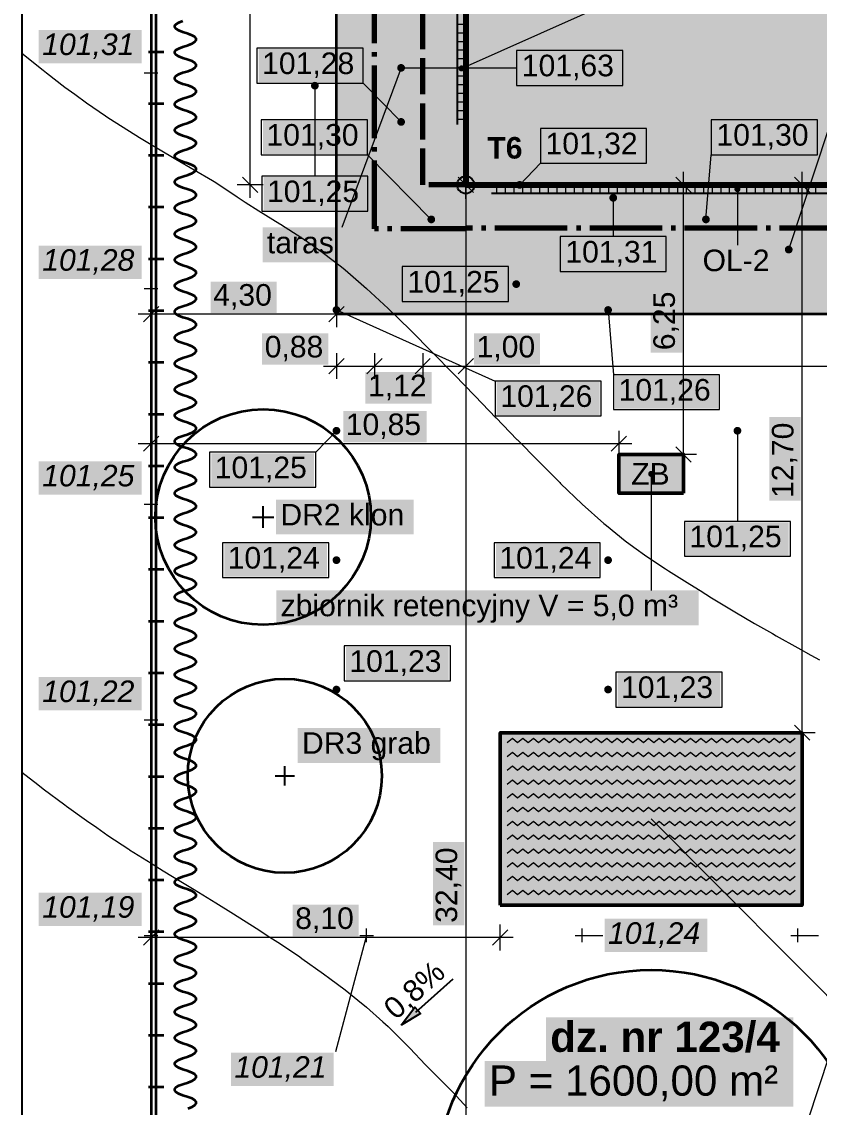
# Model space of a CAD drawing. Header units: metres. Extents: x -3 to 65.4, y -15 to 61.2.
# Drawn here: x -3 to 15.5, y 11.02 to 36.18 of the extents above; entities that cross this region are included whole.
import ezdxf

# ---------------------------------------------------------------- set-up
doc = ezdxf.new("R2010")
doc.units = ezdxf.units.M
doc.linetypes.add('KRESKOWA', pattern=[5.25, 4.2, -1.05])
doc.linetypes.add('PUNKTOWA', pattern=[10.5, 8.4, -1.05, 0, -1.05])
for name, color, linetype, lineweight in [('A-MASKA', 7, 'Continuous', 18), ('Z-BUDYNEK', 7, 'Continuous', 100), ('Z-BUDYNEK-NAD', 7, 'KRESKOWA', 50), ('Z-DZIALKA', 1, 'Continuous', 35), ('Z-MAPA-RAMKA', 7, 'Continuous', 35), ('Z-OGRODZENIE', 7, 'Continuous', 35), ('Z-OPISY', 2, 'Continuous', 25), ('Z-RZEDNE-PROJ', 1, 'Continuous', 18), ('Z-TLO', 7, 'Continuous', 18), ('Z-TYCZENIE', 1, 'Continuous', 25), ('Z-UTWARDZENIA', 8, 'Continuous', 25), ('Z-WYMIARY', 1, 'Continuous', 18)]:
    doc.layers.add(name, color=color, linetype=linetype, lineweight=lineweight)
for name, color, linetype, lineweight, true_color in [('Z-MAPA', 8, 'Continuous', 18, 0x5a5a5a), ('Z-ODWODNIENIE', 150, 'Continuous', 25, 0x00808a), ('Z-RZEDNE', 32, 'Continuous', 18, 0x6b4423), ('Z-ZIELEN', 3, 'Continuous', 25, 0x1e7a1e)]:
    doc.layers.add(name, color=color, linetype=linetype, lineweight=lineweight, true_color=true_color)
doc.styles.add('PL_ARIAL', font='arial.ttf')
doc.styles.add('PL_ARIAL_B', font='arialbd.ttf')
doc.styles.add('PL_ARIAL_I', font='ariali.ttf')

msp = doc.modelspace()

# ---------------------------------------------------------------- hatches: boundary and pattern name
at = {"layer": 'A-MASKA', "true_color": 0xffffff}
for points in [[(-2.603, 35.22), (-0.22, 35.22), (-0.22, 35.99), (-2.603, 35.99)], [(2.497, 34.78), (4.88, 34.78), (4.88, 35.55), (2.497, 35.55)], [(8.52, 34.728), (10.903, 34.728), (10.903, 35.498), (8.52, 35.498)], [(2.597, 33.12), (4.98, 33.12), (4.98, 33.89), (2.597, 33.89)], [(13.034, 33.12), (15.417, 33.12), (15.417, 33.89), (13.034, 33.89)], [(7.7, 32.8), (8.748, 32.8), (8.748, 33.61), (7.7, 33.61)], [(9.07, 32.92), (11.453, 32.92), (11.453, 33.69), (9.07, 33.69)], [(2.609, 31.81), (4.991, 31.81), (4.991, 32.58), (2.609, 32.58)], [(2.588, 30.603), (4.404, 30.603), (4.404, 31.413), (2.588, 31.413)], [(-2.603, 30.22), (-0.22, 30.22), (-0.22, 30.99), (-2.603, 30.99)], [(9.529, 30.41), (11.911, 30.41), (11.911, 31.18), (9.529, 31.18)], [(12.692, 30.19), (14.508, 30.19), (14.508, 31), (12.692, 31)], [(5.867, 29.715), (8.25, 29.715), (8.25, 30.485), (5.867, 30.485)], [(1.383, 29.43), (2.917, 29.43), (2.917, 30.16), (1.383, 30.16)], [(12.32, 28.508), (12.32, 30.042), (11.59, 30.042), (11.59, 28.508)], [(2.576, 28.23), (4.11, 28.23), (4.11, 28.96), (2.576, 28.96)], [(7.49, 28.23), (9.024, 28.23), (9.024, 28.96), (7.49, 28.96)], [(4.973, 27.33), (6.507, 27.33), (6.507, 28.06), (4.973, 28.06)], [(10.764, 27.21), (13.147, 27.21), (13.147, 27.98), (10.764, 27.98)], [(8.02, 27.062), (10.403, 27.062), (10.403, 27.832), (8.02, 27.832)], [(4.456, 26.43), (6.394, 26.43), (6.394, 27.16), (4.456, 27.16)], [(15.07, 25.081), (15.07, 27.019), (14.34, 27.019), (14.34, 25.081)], [(1.397, 25.41), (3.78, 25.41), (3.78, 26.18), (1.397, 26.18)], [(-2.603, 25.22), (-0.22, 25.22), (-0.22, 25.99), (-2.603, 25.99)], [(11.076, 25.28), (12.124, 25.28), (12.124, 26.01), (11.076, 26.01)], [(2.9, 24.295), (6.089, 24.295), (6.089, 25.105), (2.9, 25.105)], [(12.409, 23.81), (14.791, 23.81), (14.791, 24.58), (12.409, 24.58)], [(1.697, 23.315), (4.08, 23.315), (4.08, 24.085), (1.697, 24.085)], [(7.997, 23.315), (10.38, 23.315), (10.38, 24.085), (7.997, 24.085)], [(2.905, 22.19), (12.698, 22.19), (12.698, 23), (2.905, 23)], [(4.52, 20.92), (6.903, 20.92), (6.903, 21.69), (4.52, 21.69)], [(-2.603, 20.22), (-0.22, 20.22), (-0.22, 20.99), (-2.603, 20.99)], [(10.82, 20.315), (13.203, 20.315), (13.203, 21.085), (10.82, 21.085)], [(3.4, 19), (6.71, 19), (6.71, 19.81), (3.4, 19.81)], [(7.27, 15.231), (7.27, 17.169), (6.54, 17.169), (6.54, 15.231)], [(-2.603, 15.22), (-0.22, 15.22), (-0.22, 15.99), (-2.603, 15.99)], [(3.283, 14.98), (4.817, 14.98), (4.817, 15.71), (3.283, 15.71)], [(10.52, 14.615), (12.903, 14.615), (12.903, 15.385), (10.52, 15.385)], [(9.158, 12.046), (14.9, 12.046), (14.9, 13.1), (9.158, 13.1)], [(1.853, 11.51), (4.236, 11.51), (4.236, 12.28), (1.853, 12.28)], [(7.734, 11.031), (14.9, 11.031), (14.9, 12.085), (7.734, 12.085)]]:
    msp.add_hatch(color=7, dxfattribs=at).paths.add_polyline_path(points)
at = {"layer": 'Z-ODWODNIENIE', "true_color": 0x000000}
for points in [[(7.27, 35.1), (7.268, 35.118), (7.261, 35.135), (7.249, 35.149), (7.235, 35.161), (7.218, 35.168), (7.2, 35.17), (7.182, 35.168), (7.165, 35.161), (7.151, 35.149), (7.139, 35.135), (7.132, 35.118), (7.13, 35.1), (7.132, 35.082), (7.139, 35.065), (7.151, 35.051), (7.165, 35.039), (7.182, 35.032), (7.2, 35.03), (7.218, 35.032), (7.235, 35.039), (7.249, 35.051), (7.261, 35.065), (7.268, 35.082)], [(13.67, 32.3), (13.668, 32.318), (13.661, 32.335), (13.649, 32.349), (13.635, 32.361), (13.618, 32.368), (13.6, 32.37), (13.582, 32.368), (13.565, 32.361), (13.551, 32.349), (13.539, 32.335), (13.532, 32.318), (13.53, 32.3), (13.532, 32.282), (13.539, 32.265), (13.551, 32.251), (13.565, 32.239), (13.582, 32.232), (13.6, 32.23), (13.618, 32.232), (13.635, 32.239), (13.649, 32.251), (13.661, 32.265), (13.668, 32.282)], [(5.804, 12.921), (6.118, 13.335), (6.25, 13.187)]]:
    msp.add_hatch(color=7, dxfattribs=at).paths.add_polyline_path(points)
at = {"layer": 'Z-OPISY', "true_color": 0x000000}
msp.add_hatch(color=7, dxfattribs=at).paths.add_polyline_path([(11.67, 25.7), (11.668, 25.718), (11.661, 25.735), (11.649, 25.749), (11.635, 25.761), (11.618, 25.768), (11.6, 25.77), (11.582, 25.768), (11.565, 25.761), (11.551, 25.749), (11.539, 25.735), (11.532, 25.718), (11.53, 25.7), (11.532, 25.682), (11.539, 25.665), (11.551, 25.651), (11.565, 25.639), (11.582, 25.632), (11.6, 25.63), (11.618, 25.632), (11.635, 25.639), (11.649, 25.651), (11.661, 25.665), (11.668, 25.682)])
at = {"layer": 'Z-RZEDNE-PROJ', "true_color": 0x000000}
for points in [[(5.89, 35.113), (5.887, 35.136), (5.878, 35.158), (5.864, 35.176), (5.845, 35.19), (5.823, 35.199), (5.8, 35.203), (5.777, 35.199), (5.755, 35.19), (5.736, 35.176), (5.722, 35.158), (5.713, 35.136), (5.71, 35.113), (5.713, 35.089), (5.722, 35.068), (5.736, 35.049), (5.755, 35.035), (5.777, 35.026), (5.8, 35.023), (5.823, 35.026), (5.845, 35.035), (5.864, 35.049), (5.878, 35.068), (5.887, 35.089)], [(3.89, 34.7), (3.887, 34.723), (3.878, 34.745), (3.864, 34.764), (3.845, 34.778), (3.823, 34.787), (3.8, 34.79), (3.777, 34.787), (3.755, 34.778), (3.736, 34.764), (3.722, 34.745), (3.713, 34.723), (3.71, 34.7), (3.713, 34.677), (3.722, 34.655), (3.736, 34.636), (3.755, 34.622), (3.777, 34.613), (3.8, 34.61), (3.823, 34.613), (3.845, 34.622), (3.864, 34.636), (3.878, 34.655), (3.887, 34.677)], [(5.89, 33.86), (5.887, 33.883), (5.878, 33.905), (5.864, 33.924), (5.845, 33.938), (5.823, 33.947), (5.8, 33.95), (5.777, 33.947), (5.755, 33.938), (5.736, 33.924), (5.722, 33.905), (5.713, 33.883), (5.71, 33.86), (5.713, 33.837), (5.722, 33.815), (5.736, 33.796), (5.755, 33.782), (5.777, 33.773), (5.8, 33.77), (5.823, 33.773), (5.845, 33.782), (5.864, 33.796), (5.878, 33.815), (5.887, 33.837)], [(8.64, 32.4), (8.637, 32.423), (8.628, 32.445), (8.614, 32.464), (8.595, 32.478), (8.573, 32.487), (8.55, 32.49), (8.527, 32.487), (8.505, 32.478), (8.486, 32.464), (8.472, 32.445), (8.463, 32.423), (8.46, 32.4), (8.463, 32.377), (8.472, 32.355), (8.486, 32.336), (8.505, 32.322), (8.527, 32.313), (8.55, 32.31), (8.573, 32.313), (8.595, 32.322), (8.614, 32.336), (8.628, 32.355), (8.637, 32.377)], [(10.81, 32.1), (10.807, 32.123), (10.798, 32.145), (10.784, 32.164), (10.765, 32.178), (10.743, 32.187), (10.72, 32.19), (10.697, 32.187), (10.675, 32.178), (10.656, 32.164), (10.642, 32.145), (10.633, 32.123), (10.63, 32.1), (10.633, 32.077), (10.642, 32.055), (10.656, 32.036), (10.675, 32.022), (10.697, 32.013), (10.72, 32.01), (10.743, 32.013), (10.765, 32.022), (10.784, 32.036), (10.798, 32.055), (10.807, 32.077)], [(6.59, 31.6), (6.587, 31.623), (6.578, 31.645), (6.564, 31.664), (6.545, 31.678), (6.523, 31.687), (6.5, 31.69), (6.477, 31.687), (6.455, 31.678), (6.436, 31.664), (6.422, 31.645), (6.413, 31.623), (6.41, 31.6), (6.413, 31.577), (6.422, 31.555), (6.436, 31.536), (6.455, 31.522), (6.477, 31.513), (6.5, 31.51), (6.523, 31.513), (6.545, 31.522), (6.564, 31.536), (6.578, 31.555), (6.587, 31.577)], [(12.96, 31.6), (12.957, 31.623), (12.948, 31.645), (12.934, 31.664), (12.915, 31.678), (12.893, 31.687), (12.87, 31.69), (12.847, 31.687), (12.825, 31.678), (12.806, 31.664), (12.792, 31.645), (12.783, 31.623), (12.78, 31.6), (12.783, 31.577), (12.792, 31.555), (12.806, 31.536), (12.825, 31.522), (12.847, 31.513), (12.87, 31.51), (12.893, 31.513), (12.915, 31.522), (12.934, 31.536), (12.948, 31.555), (12.957, 31.577)], [(14.88, 30.9), (14.877, 30.923), (14.868, 30.945), (14.854, 30.964), (14.835, 30.978), (14.813, 30.987), (14.79, 30.99), (14.767, 30.987), (14.745, 30.978), (14.726, 30.964), (14.712, 30.945), (14.703, 30.923), (14.7, 30.9), (14.703, 30.877), (14.712, 30.855), (14.726, 30.836), (14.745, 30.822), (14.767, 30.813), (14.79, 30.81), (14.813, 30.813), (14.835, 30.822), (14.854, 30.836), (14.868, 30.855), (14.877, 30.877)], [(8.56, 30.1), (8.557, 30.123), (8.548, 30.145), (8.534, 30.164), (8.515, 30.178), (8.493, 30.187), (8.47, 30.19), (8.447, 30.187), (8.425, 30.178), (8.406, 30.164), (8.392, 30.145), (8.383, 30.123), (8.38, 30.1), (8.383, 30.077), (8.392, 30.055), (8.406, 30.036), (8.425, 30.022), (8.447, 30.013), (8.47, 30.01), (8.493, 30.013), (8.515, 30.022), (8.534, 30.036), (8.548, 30.055), (8.557, 30.077)], [(4.39, 29.5), (4.387, 29.523), (4.378, 29.545), (4.364, 29.564), (4.345, 29.578), (4.323, 29.587), (4.3, 29.59), (4.277, 29.587), (4.255, 29.578), (4.236, 29.564), (4.222, 29.545), (4.213, 29.523), (4.21, 29.5), (4.213, 29.477), (4.222, 29.455), (4.236, 29.436), (4.255, 29.422), (4.277, 29.413), (4.3, 29.41), (4.323, 29.413), (4.345, 29.422), (4.364, 29.436), (4.378, 29.455), (4.387, 29.477)], [(10.69, 29.5), (10.687, 29.523), (10.678, 29.545), (10.664, 29.564), (10.645, 29.578), (10.623, 29.587), (10.6, 29.59), (10.577, 29.587), (10.555, 29.578), (10.536, 29.564), (10.522, 29.545), (10.513, 29.523), (10.51, 29.5), (10.513, 29.477), (10.522, 29.455), (10.536, 29.436), (10.555, 29.422), (10.577, 29.413), (10.6, 29.41), (10.623, 29.413), (10.645, 29.422), (10.664, 29.436), (10.678, 29.455), (10.687, 29.477)], [(4.39, 26.7), (4.387, 26.723), (4.378, 26.745), (4.364, 26.764), (4.345, 26.778), (4.323, 26.787), (4.3, 26.79), (4.277, 26.787), (4.255, 26.778), (4.236, 26.764), (4.222, 26.745), (4.213, 26.723), (4.21, 26.7), (4.213, 26.677), (4.222, 26.655), (4.236, 26.636), (4.255, 26.622), (4.277, 26.613), (4.3, 26.61), (4.323, 26.613), (4.345, 26.622), (4.364, 26.636), (4.378, 26.655), (4.387, 26.677)], [(13.69, 26.7), (13.687, 26.723), (13.678, 26.745), (13.664, 26.764), (13.645, 26.778), (13.623, 26.787), (13.6, 26.79), (13.577, 26.787), (13.555, 26.778), (13.536, 26.764), (13.522, 26.745), (13.513, 26.723), (13.51, 26.7), (13.513, 26.677), (13.522, 26.655), (13.536, 26.636), (13.555, 26.622), (13.577, 26.613), (13.6, 26.61), (13.623, 26.613), (13.645, 26.622), (13.664, 26.636), (13.678, 26.655), (13.687, 26.677)], [(4.39, 23.7), (4.387, 23.723), (4.378, 23.745), (4.364, 23.764), (4.345, 23.778), (4.323, 23.787), (4.3, 23.79), (4.277, 23.787), (4.255, 23.778), (4.236, 23.764), (4.222, 23.745), (4.213, 23.723), (4.21, 23.7), (4.213, 23.677), (4.222, 23.655), (4.236, 23.636), (4.255, 23.622), (4.277, 23.613), (4.3, 23.61), (4.323, 23.613), (4.345, 23.622), (4.364, 23.636), (4.378, 23.655), (4.387, 23.677)], [(10.69, 23.7), (10.687, 23.723), (10.678, 23.745), (10.664, 23.764), (10.645, 23.778), (10.623, 23.787), (10.6, 23.79), (10.577, 23.787), (10.555, 23.778), (10.536, 23.764), (10.522, 23.745), (10.513, 23.723), (10.51, 23.7), (10.513, 23.677), (10.522, 23.655), (10.536, 23.636), (10.555, 23.622), (10.577, 23.613), (10.6, 23.61), (10.623, 23.613), (10.645, 23.622), (10.664, 23.636), (10.678, 23.655), (10.687, 23.677)], [(4.39, 20.7), (4.387, 20.723), (4.378, 20.745), (4.364, 20.764), (4.345, 20.778), (4.323, 20.787), (4.3, 20.79), (4.277, 20.787), (4.255, 20.778), (4.236, 20.764), (4.222, 20.745), (4.213, 20.723), (4.21, 20.7), (4.213, 20.677), (4.222, 20.655), (4.236, 20.636), (4.255, 20.622), (4.277, 20.613), (4.3, 20.61), (4.323, 20.613), (4.345, 20.622), (4.364, 20.636), (4.378, 20.655), (4.387, 20.677)], [(10.69, 20.7), (10.687, 20.723), (10.678, 20.745), (10.664, 20.764), (10.645, 20.778), (10.623, 20.787), (10.6, 20.79), (10.577, 20.787), (10.555, 20.778), (10.536, 20.764), (10.522, 20.745), (10.513, 20.723), (10.51, 20.7), (10.513, 20.677), (10.522, 20.655), (10.536, 20.636), (10.555, 20.622), (10.577, 20.613), (10.6, 20.61), (10.623, 20.613), (10.645, 20.622), (10.664, 20.636), (10.678, 20.655), (10.687, 20.677)]]:
    msp.add_hatch(color=7, dxfattribs=at).paths.add_polyline_path(points)
at = {"layer": 'Z-TLO', "true_color": 0xffffff}
for points in [[(7.3, 32.4), (19.6, 32.4), (26.275, 32.4), (26.275, 42.375), (19.3, 42.375), (19.3, 41.75), (7.3, 41.75)], [(19.9, 29.4), (4.3, 29.4), (4.3, 37.825), (7.3, 37.825), (7.3, 32.4), (19.6, 32.4), (19.9, 32.4)], [(12.35, 25.25), (12.35, 26.15), (10.85, 26.15), (10.85, 25.25)], [(8.1, 15.7), (15.1, 15.7), (15.1, 19.7), (8.1, 19.7)]]:
    msp.add_hatch(color=7, dxfattribs=at).paths.add_polyline_path(points)

# ---------------------------------------------------------------- linework, layer by layer
at = {"layer": 'Z-BUDYNEK', "linetype": 'Continuous', "lineweight": 140, "ltscale": 0.2, "flags": 128}
msp.add_lwpolyline([(7.3, 32.4), (19.6, 32.4), (26.275, 32.4), (26.275, 42.375), (19.3, 42.375), (19.3, 41.75), (7.3, 41.75)], close=True, dxfattribs=at)
at = {"layer": 'Z-BUDYNEK-NAD', "linetype": 'PUNKTOWA', "lineweight": 70, "ltscale": 0.2, "flags": 128}
msp.add_lwpolyline([(26.275, 32.38), (26.275, 31.4), (21.4, 31.4), (21.05, 31.4), (20.2, 31.4), (11.2, 31.4), (7.3, 31.4), (7.3, 31.38), (5.18, 31.38), (5.18, 38.145), (6.28, 38.145)], dxfattribs=at)
at = {"layer": 'Z-BUDYNEK-NAD', "linetype": 'KRESKOWA', "lineweight": 70, "ltscale": 0.2, "flags": 128}
for points in [[(6.3, 32.4), (6.3, 38.125), (7.28, 38.125)], [(7.28, 32.4), (6.3, 32.4)]]:
    msp.add_lwpolyline(points, dxfattribs=at)
at = {"layer": 'Z-DZIALKA', "linetype": 'Continuous', "lineweight": 35, "ltscale": 0.2, "true_color": 0x000000, "flags": 128}
msp.add_lwpolyline([(0, 0), (32, 0), (32, 50), (0, 50)], close=True, dxfattribs=at)
at = {"layer": 'Z-MAPA', "linetype": 'Continuous', "lineweight": 25, "ltscale": 0.2, "flags": 128}
msp.add_lwpolyline([(-3, 0), (0, 0), (0, 50), (-3, 50)], dxfattribs=at)
at = {"layer": 'Z-MAPA-RAMKA', "linetype": 'Continuous', "lineweight": 25, "ltscale": 0.2, "flags": 128}
msp.add_lwpolyline([(-3, -3), (35, -3), (35, 61), (-3, 61)], close=True, dxfattribs=at)
at = {"layer": 'Z-ODWODNIENIE', "lineweight": 18, "ltscale": 0.2}
for points in [[(7.2, 35.1), (10.88, 36.747)], [(7.29, 36.12), (7.11, 36.12)], [(7.29, 35.92), (7.11, 35.92)], [(7.29, 35.72), (7.11, 35.72)], [(7.29, 35.52), (7.11, 35.52)], [(7.29, 35.32), (7.11, 35.32)], [(7.29, 35.12), (7.11, 35.12)], [(7.29, 34.92), (7.11, 34.92)], [(7.29, 34.72), (7.11, 34.72)], [(7.29, 34.52), (7.11, 34.52)], [(7.29, 34.32), (7.11, 34.32)], [(7.29, 34.12), (7.11, 34.12)], [(7.29, 33.92), (7.11, 33.92)], [(8.02, 32.21), (8.02, 32.39)], [(8.22, 32.21), (8.22, 32.39)], [(8.42, 32.21), (8.42, 32.39)], [(8.62, 32.21), (8.62, 32.39)], [(8.82, 32.21), (8.82, 32.39)], [(9.02, 32.21), (9.02, 32.39)], [(9.22, 32.21), (9.22, 32.39)], [(9.42, 32.21), (9.42, 32.39)], [(9.62, 32.21), (9.62, 32.39)], [(9.82, 32.21), (9.82, 32.39)], [(10.02, 32.21), (10.02, 32.39)], [(10.22, 32.21), (10.22, 32.39)], [(10.42, 32.21), (10.42, 32.39)], [(10.62, 32.21), (10.62, 32.39)], [(10.82, 32.21), (10.82, 32.39)], [(11.02, 32.21), (11.02, 32.39)], [(11.22, 32.21), (11.22, 32.39)], [(11.42, 32.21), (11.42, 32.39)], [(11.62, 32.21), (11.62, 32.39)], [(11.82, 32.21), (11.82, 32.39)], [(12.02, 32.21), (12.02, 32.39)], [(12.22, 32.21), (12.22, 32.39)], [(12.42, 32.21), (12.42, 32.39)], [(12.62, 32.21), (12.62, 32.39)], [(12.82, 32.21), (12.82, 32.39)], [(13.02, 32.21), (13.02, 32.39)], [(13.22, 32.21), (13.22, 32.39)], [(13.42, 32.21), (13.42, 32.39)], [(13.6, 32.3), (13.6, 31)], [(13.62, 32.21), (13.62, 32.39)], [(13.82, 32.21), (13.82, 32.39)], [(14.02, 32.21), (14.02, 32.39)], [(14.22, 32.21), (14.22, 32.39)], [(14.42, 32.21), (14.42, 32.39)], [(14.62, 32.21), (14.62, 32.39)], [(14.82, 32.21), (14.82, 32.39)], [(15.02, 32.21), (15.02, 32.39)], [(15.22, 32.21), (15.22, 32.39)], [(15.42, 32.21), (15.42, 32.39)], [(8.26, 19.47), (8.381, 19.57), (8.503, 19.47), (8.624, 19.57), (8.746, 19.47), (8.867, 19.57), (8.989, 19.47), (9.11, 19.57), (9.232, 19.47), (9.353, 19.57), (9.475, 19.47), (9.596, 19.57), (9.717, 19.47), (9.839, 19.57), (9.96, 19.47), (10.082, 19.57), (10.203, 19.47), (10.325, 19.57), (10.446, 19.47), (10.568, 19.57), (10.689, 19.47), (10.811, 19.57), (10.932, 19.47), (11.053, 19.57), (11.175, 19.47), (11.296, 19.57), (11.418, 19.47), (11.539, 19.57), (11.661, 19.47), (11.782, 19.57), (11.904, 19.47), (12.025, 19.57), (12.147, 19.47), (12.268, 19.57), (12.389, 19.47), (12.511, 19.57), (12.632, 19.47), (12.754, 19.57), (12.875, 19.47), (12.997, 19.57), (13.118, 19.47), (13.24, 19.57), (13.361, 19.47), (13.483, 19.57), (13.604, 19.47), (13.725, 19.57), (13.847, 19.47), (13.968, 19.57), (14.09, 19.47), (14.211, 19.57), (14.333, 19.47), (14.454, 19.57), (14.576, 19.47), (14.697, 19.57), (14.819, 19.47), (14.94, 19.57)], [(8.26, 19.15), (8.381, 19.25), (8.503, 19.15), (8.624, 19.25), (8.746, 19.15), (8.867, 19.25), (8.989, 19.15), (9.11, 19.25), (9.232, 19.15), (9.353, 19.25), (9.475, 19.15), (9.596, 19.25), (9.717, 19.15), (9.839, 19.25), (9.96, 19.15), (10.082, 19.25), (10.203, 19.15), (10.325, 19.25), (10.446, 19.15), (10.568, 19.25), (10.689, 19.15), (10.811, 19.25), (10.932, 19.15), (11.053, 19.25), (11.175, 19.15), (11.296, 19.25), (11.418, 19.15), (11.539, 19.25), (11.661, 19.15), (11.782, 19.25), (11.904, 19.15), (12.025, 19.25), (12.147, 19.15), (12.268, 19.25), (12.389, 19.15), (12.511, 19.25), (12.632, 19.15), (12.754, 19.25), (12.875, 19.15), (12.997, 19.25), (13.118, 19.15), (13.24, 19.25), (13.361, 19.15), (13.483, 19.25), (13.604, 19.15), (13.725, 19.25), (13.847, 19.15), (13.968, 19.25), (14.09, 19.15), (14.211, 19.25), (14.333, 19.15), (14.454, 19.25), (14.576, 19.15), (14.697, 19.25), (14.819, 19.15), (14.94, 19.25)], [(8.26, 18.83), (8.381, 18.93), (8.503, 18.83), (8.624, 18.93), (8.746, 18.83), (8.867, 18.93), (8.989, 18.83), (9.11, 18.93), (9.232, 18.83), (9.353, 18.93), (9.475, 18.83), (9.596, 18.93), (9.717, 18.83), (9.839, 18.93), (9.96, 18.83), (10.082, 18.93), (10.203, 18.83), (10.325, 18.93), (10.446, 18.83), (10.568, 18.93), (10.689, 18.83), (10.811, 18.93), (10.932, 18.83), (11.053, 18.93), (11.175, 18.83), (11.296, 18.93), (11.418, 18.83), (11.539, 18.93), (11.661, 18.83), (11.782, 18.93), (11.904, 18.83), (12.025, 18.93), (12.147, 18.83), (12.268, 18.93), (12.389, 18.83), (12.511, 18.93), (12.632, 18.83), (12.754, 18.93), (12.875, 18.83), (12.997, 18.93), (13.118, 18.83), (13.24, 18.93), (13.361, 18.83), (13.483, 18.93), (13.604, 18.83), (13.725, 18.93), (13.847, 18.83), (13.968, 18.93), (14.09, 18.83), (14.211, 18.93), (14.333, 18.83), (14.454, 18.93), (14.576, 18.83), (14.697, 18.93), (14.819, 18.83), (14.94, 18.93)], [(8.26, 18.51), (8.381, 18.61), (8.503, 18.51), (8.624, 18.61), (8.746, 18.51), (8.867, 18.61), (8.989, 18.51), (9.11, 18.61), (9.232, 18.51), (9.353, 18.61), (9.475, 18.51), (9.596, 18.61), (9.717, 18.51), (9.839, 18.61), (9.96, 18.51), (10.082, 18.61), (10.203, 18.51), (10.325, 18.61), (10.446, 18.51), (10.568, 18.61), (10.689, 18.51), (10.811, 18.61), (10.932, 18.51), (11.053, 18.61), (11.175, 18.51), (11.296, 18.61), (11.418, 18.51), (11.539, 18.61), (11.661, 18.51), (11.782, 18.61), (11.904, 18.51), (12.025, 18.61), (12.147, 18.51), (12.268, 18.61), (12.389, 18.51), (12.511, 18.61), (12.632, 18.51), (12.754, 18.61), (12.875, 18.51), (12.997, 18.61), (13.118, 18.51), (13.24, 18.61), (13.361, 18.51), (13.483, 18.61), (13.604, 18.51), (13.725, 18.61), (13.847, 18.51), (13.968, 18.61), (14.09, 18.51), (14.211, 18.61), (14.333, 18.51), (14.454, 18.61), (14.576, 18.51), (14.697, 18.61), (14.819, 18.51), (14.94, 18.61)], [(8.26, 18.19), (8.381, 18.29), (8.503, 18.19), (8.624, 18.29), (8.746, 18.19), (8.867, 18.29), (8.989, 18.19), (9.11, 18.29), (9.232, 18.19), (9.353, 18.29), (9.475, 18.19), (9.596, 18.29), (9.717, 18.19), (9.839, 18.29), (9.96, 18.19), (10.082, 18.29), (10.203, 18.19), (10.325, 18.29), (10.446, 18.19), (10.568, 18.29), (10.689, 18.19), (10.811, 18.29), (10.932, 18.19), (11.053, 18.29), (11.175, 18.19), (11.296, 18.29), (11.418, 18.19), (11.539, 18.29), (11.661, 18.19), (11.782, 18.29), (11.904, 18.19), (12.025, 18.29), (12.147, 18.19), (12.268, 18.29), (12.389, 18.19), (12.511, 18.29), (12.632, 18.19), (12.754, 18.29), (12.875, 18.19), (12.997, 18.29), (13.118, 18.19), (13.24, 18.29), (13.361, 18.19), (13.483, 18.29), (13.604, 18.19), (13.725, 18.29), (13.847, 18.19), (13.968, 18.29), (14.09, 18.19), (14.211, 18.29), (14.333, 18.19), (14.454, 18.29), (14.576, 18.19), (14.697, 18.29), (14.819, 18.19), (14.94, 18.29)], [(8.26, 17.87), (8.381, 17.97), (8.503, 17.87), (8.624, 17.97), (8.746, 17.87), (8.867, 17.97), (8.989, 17.87), (9.11, 17.97), (9.232, 17.87), (9.353, 17.97), (9.475, 17.87), (9.596, 17.97), (9.717, 17.87), (9.839, 17.97), (9.96, 17.87), (10.082, 17.97), (10.203, 17.87), (10.325, 17.97), (10.446, 17.87), (10.568, 17.97), (10.689, 17.87), (10.811, 17.97), (10.932, 17.87), (11.053, 17.97), (11.175, 17.87), (11.296, 17.97), (11.418, 17.87), (11.539, 17.97), (11.661, 17.87), (11.782, 17.97), (11.904, 17.87), (12.025, 17.97), (12.147, 17.87), (12.268, 17.97), (12.389, 17.87), (12.511, 17.97), (12.632, 17.87), (12.754, 17.97), (12.875, 17.87), (12.997, 17.97), (13.118, 17.87), (13.24, 17.97), (13.361, 17.87), (13.483, 17.97), (13.604, 17.87), (13.725, 17.97), (13.847, 17.87), (13.968, 17.97), (14.09, 17.87), (14.211, 17.97), (14.333, 17.87), (14.454, 17.97), (14.576, 17.87), (14.697, 17.97), (14.819, 17.87), (14.94, 17.97)], [(8.26, 17.55), (8.381, 17.65), (8.503, 17.55), (8.624, 17.65), (8.746, 17.55), (8.867, 17.65), (8.989, 17.55), (9.11, 17.65), (9.232, 17.55), (9.353, 17.65), (9.475, 17.55), (9.596, 17.65), (9.717, 17.55), (9.839, 17.65), (9.96, 17.55), (10.082, 17.65), (10.203, 17.55), (10.325, 17.65), (10.446, 17.55), (10.568, 17.65), (10.689, 17.55), (10.811, 17.65), (10.932, 17.55), (11.053, 17.65), (11.175, 17.55), (11.296, 17.65), (11.418, 17.55), (11.539, 17.65), (11.661, 17.55), (11.782, 17.65), (11.904, 17.55), (12.025, 17.65), (12.147, 17.55), (12.268, 17.65), (12.389, 17.55), (12.511, 17.65), (12.632, 17.55), (12.754, 17.65), (12.875, 17.55), (12.997, 17.65), (13.118, 17.55), (13.24, 17.65), (13.361, 17.55), (13.483, 17.65), (13.604, 17.55), (13.725, 17.65), (13.847, 17.55), (13.968, 17.65), (14.09, 17.55), (14.211, 17.65), (14.333, 17.55), (14.454, 17.65), (14.576, 17.55), (14.697, 17.65), (14.819, 17.55), (14.94, 17.65)], [(8.26, 17.23), (8.381, 17.33), (8.503, 17.23), (8.624, 17.33), (8.746, 17.23), (8.867, 17.33), (8.989, 17.23), (9.11, 17.33), (9.232, 17.23), (9.353, 17.33), (9.475, 17.23), (9.596, 17.33), (9.717, 17.23), (9.839, 17.33), (9.96, 17.23), (10.082, 17.33), (10.203, 17.23), (10.325, 17.33), (10.446, 17.23), (10.568, 17.33), (10.689, 17.23), (10.811, 17.33), (10.932, 17.23), (11.053, 17.33), (11.175, 17.23), (11.296, 17.33), (11.418, 17.23), (11.539, 17.33), (11.661, 17.23), (11.782, 17.33), (11.904, 17.23), (12.025, 17.33), (12.147, 17.23), (12.268, 17.33), (12.389, 17.23), (12.511, 17.33), (12.632, 17.23), (12.754, 17.33), (12.875, 17.23), (12.997, 17.33), (13.118, 17.23), (13.24, 17.33), (13.361, 17.23), (13.483, 17.33), (13.604, 17.23), (13.725, 17.33), (13.847, 17.23), (13.968, 17.33), (14.09, 17.23), (14.211, 17.33), (14.333, 17.23), (14.454, 17.33), (14.576, 17.23), (14.697, 17.33), (14.819, 17.23), (14.94, 17.33)], [(8.26, 16.91), (8.381, 17.01), (8.503, 16.91), (8.624, 17.01), (8.746, 16.91), (8.867, 17.01), (8.989, 16.91), (9.11, 17.01), (9.232, 16.91), (9.353, 17.01), (9.475, 16.91), (9.596, 17.01), (9.717, 16.91), (9.839, 17.01), (9.96, 16.91), (10.082, 17.01), (10.203, 16.91), (10.325, 17.01), (10.446, 16.91), (10.568, 17.01), (10.689, 16.91), (10.811, 17.01), (10.932, 16.91), (11.053, 17.01), (11.175, 16.91), (11.296, 17.01), (11.418, 16.91), (11.539, 17.01), (11.661, 16.91), (11.782, 17.01), (11.904, 16.91), (12.025, 17.01), (12.147, 16.91), (12.268, 17.01), (12.389, 16.91), (12.511, 17.01), (12.632, 16.91), (12.754, 17.01), (12.875, 16.91), (12.997, 17.01), (13.118, 16.91), (13.24, 17.01), (13.361, 16.91), (13.483, 17.01), (13.604, 16.91), (13.725, 17.01), (13.847, 16.91), (13.968, 17.01), (14.09, 16.91), (14.211, 17.01), (14.333, 16.91), (14.454, 17.01), (14.576, 16.91), (14.697, 17.01), (14.819, 16.91), (14.94, 17.01)], [(8.26, 16.59), (8.381, 16.69), (8.503, 16.59), (8.624, 16.69), (8.746, 16.59), (8.867, 16.69), (8.989, 16.59), (9.11, 16.69), (9.232, 16.59), (9.353, 16.69), (9.475, 16.59), (9.596, 16.69), (9.717, 16.59), (9.839, 16.69), (9.96, 16.59), (10.082, 16.69), (10.203, 16.59), (10.325, 16.69), (10.446, 16.59), (10.568, 16.69), (10.689, 16.59), (10.811, 16.69), (10.932, 16.59), (11.053, 16.69), (11.175, 16.59), (11.296, 16.69), (11.418, 16.59), (11.539, 16.69), (11.661, 16.59), (11.782, 16.69), (11.904, 16.59), (12.025, 16.69), (12.147, 16.59), (12.268, 16.69), (12.389, 16.59), (12.511, 16.69), (12.632, 16.59), (12.754, 16.69), (12.875, 16.59), (12.997, 16.69), (13.118, 16.59), (13.24, 16.69), (13.361, 16.59), (13.483, 16.69), (13.604, 16.59), (13.725, 16.69), (13.847, 16.59), (13.968, 16.69), (14.09, 16.59), (14.211, 16.69), (14.333, 16.59), (14.454, 16.69), (14.576, 16.59), (14.697, 16.69), (14.819, 16.59), (14.94, 16.69)], [(8.26, 16.27), (8.381, 16.37), (8.503, 16.27), (8.624, 16.37), (8.746, 16.27), (8.867, 16.37), (8.989, 16.27), (9.11, 16.37), (9.232, 16.27), (9.353, 16.37), (9.475, 16.27), (9.596, 16.37), (9.717, 16.27), (9.839, 16.37), (9.96, 16.27), (10.082, 16.37), (10.203, 16.27), (10.325, 16.37), (10.446, 16.27), (10.568, 16.37), (10.689, 16.27), (10.811, 16.37), (10.932, 16.27), (11.053, 16.37), (11.175, 16.27), (11.296, 16.37), (11.418, 16.27), (11.539, 16.37), (11.661, 16.27), (11.782, 16.37), (11.904, 16.27), (12.025, 16.37), (12.147, 16.27), (12.268, 16.37), (12.389, 16.27), (12.511, 16.37), (12.632, 16.27), (12.754, 16.37), (12.875, 16.27), (12.997, 16.37), (13.118, 16.27), (13.24, 16.37), (13.361, 16.27), (13.483, 16.37), (13.604, 16.27), (13.725, 16.37), (13.847, 16.27), (13.968, 16.37), (14.09, 16.27), (14.211, 16.37), (14.333, 16.27), (14.454, 16.37), (14.576, 16.27), (14.697, 16.37), (14.819, 16.27), (14.94, 16.37)], [(8.26, 15.95), (8.381, 16.05), (8.503, 15.95), (8.624, 16.05), (8.746, 15.95), (8.867, 16.05), (8.989, 15.95), (9.11, 16.05), (9.232, 15.95), (9.353, 16.05), (9.475, 15.95), (9.596, 16.05), (9.717, 15.95), (9.839, 16.05), (9.96, 15.95), (10.082, 16.05), (10.203, 15.95), (10.325, 16.05), (10.446, 15.95), (10.568, 16.05), (10.689, 15.95), (10.811, 16.05), (10.932, 15.95), (11.053, 16.05), (11.175, 15.95), (11.296, 16.05), (11.418, 15.95), (11.539, 16.05), (11.661, 15.95), (11.782, 16.05), (11.904, 15.95), (12.025, 16.05), (12.147, 15.95), (12.268, 16.05), (12.389, 15.95), (12.511, 16.05), (12.632, 15.95), (12.754, 16.05), (12.875, 15.95), (12.997, 16.05), (13.118, 15.95), (13.24, 16.05), (13.361, 15.95), (13.483, 16.05), (13.604, 15.95), (13.725, 16.05), (13.847, 15.95), (13.968, 16.05), (14.09, 15.95), (14.211, 16.05), (14.333, 15.95), (14.454, 16.05), (14.576, 15.95), (14.697, 16.05), (14.819, 15.95), (14.94, 16.05)]]:
    msp.add_lwpolyline(points, dxfattribs=at)
at = {"layer": 'Z-ODWODNIENIE', "lineweight": 25, "ltscale": 0.2}
for points in [[(7.11, 33.8), (7.11, 36.4)], [(7.29, 33.8), (7.29, 36.4)], [(7.9, 32.39), (19.3, 32.39)], [(7.9, 32.21), (19.3, 32.21)], [(6.996, 13.988), (6.132, 13.214)]]:
    msp.add_lwpolyline(points, dxfattribs=at)
at = {"layer": 'Z-ODWODNIENIE', "linetype": 'Continuous', "lineweight": 50, "ltscale": 0.2, "flags": 128}
for points in [[(12.35, 25.25), (12.35, 26.15), (10.85, 26.15), (10.85, 25.25)], [(8.1, 15.7), (15.1, 15.7), (15.1, 19.7), (8.1, 19.7)]]:
    msp.add_lwpolyline(points, close=True, dxfattribs=at)
at = {"layer": 'Z-ODWODNIENIE', "lineweight": 25, "ltscale": 0.2}
msp.add_lwpolyline([(5.804, 12.921), (6.118, 13.335), (6.25, 13.187)], close=True, dxfattribs=at)
at = {"layer": 'Z-OGRODZENIE', "lineweight": 35, "ltscale": 0.2}
for points in [[(31.88, 50), (31.88, 0.12), (0.12, 0.12), (0.12, 50)], [(0.3, 35.48), (-0.06, 35.48)], [(0.3, 34.28), (-0.06, 34.28)], [(0.3, 33.08), (-0.06, 33.08)], [(0.3, 31.88), (-0.06, 31.88)], [(0.3, 30.68), (-0.06, 30.68)], [(0.3, 29.48), (-0.06, 29.48)], [(0.3, 28.28), (-0.06, 28.28)], [(0.3, 27.08), (-0.06, 27.08)], [(0.3, 25.88), (-0.06, 25.88)], [(0.3, 24.68), (-0.06, 24.68)], [(0.3, 23.48), (-0.06, 23.48)], [(0.3, 22.28), (-0.06, 22.28)], [(0.3, 21.08), (-0.06, 21.08)], [(0.3, 19.88), (-0.06, 19.88)], [(0.3, 18.68), (-0.06, 18.68)], [(0.3, 17.48), (-0.06, 17.48)], [(0.3, 16.28), (-0.06, 16.28)], [(0.3, 15.08), (-0.06, 15.08)], [(0.3, 13.88), (-0.06, 13.88)], [(0.3, 12.68), (-0.06, 12.68)], [(0.3, 11.48), (-0.06, 11.48)]]:
    msp.add_lwpolyline(points, dxfattribs=at)
at = {"layer": 'Z-OPISY', "lineweight": 18, "ltscale": 0.2}
for points in [[(5.8, 35.113), (4.424, 31.413)], [(11.6, 25.7), (11.6, 23)], [(11.6, 17.7), (16.48, 12.8)]]:
    msp.add_lwpolyline(points, dxfattribs=at)
at = {"layer": 'Z-RZEDNE', "linetype": 'Continuous', "lineweight": 18, "ltscale": 0.2, "true_color": 0xa07850, "flags": 128}
for points in [[(-3, 35.451), (-2.5, 35.058), (-2.426, 35), (-2, 34.668), (-1.771, 34.5), (-1.5, 34.302), (-1.055, 34), (-1, 33.963), (-0.5, 33.644), (-0.264, 33.5), (0, 33.338), (0.5, 33.043), (0.574, 33), (1, 32.752), (1.423, 32.5), (1.5, 32.454), (2, 32.125), (2.182, 32), (2.5, 31.796), (2.985, 31.5), (3, 31.491), (3.5, 31.173), (3.748, 31), (4, 30.821), (4.414, 30.5), (4.5, 30.432), (5, 30), (5.5, 29.533), (5.534, 29.5), (6, 29.047), (6.048, 29), (6.5, 28.547), (6.547, 28.5), (7, 28.037), (7.036, 28), (7.5, 27.52), (7.519, 27.5), (8, 27.001), (8.001, 27), (8.486, 26.5), (8.5, 26.486), (8.978, 26), (9, 25.978), (9.481, 25.5), (9.5, 25.481), (10, 25), (10.5, 24.552), (10.564, 24.5), (11, 24.148), (11.201, 24), (11.5, 23.784), (11.931, 23.5), (12, 23.455), (12.5, 23.147), (12.737, 23), (13, 22.83), (13.5, 22.522), (13.538, 22.5), (14, 22.233), (14.41, 22), (14.5, 21.949), (15, 21.668), (15.3, 21.5), (15.5, 21.388)], [(-3, 18.786), (-2.628, 18.5), (-2.5, 18.402), (-2, 18.028), (-1.96, 18), (-1.5, 17.667), (-1.258, 17.5), (-1, 17.32), (-0.518, 17), (-0.5, 16.988), (0, 16.672), (0.281, 16.5), (0.5, 16.366), (1, 16.063), (1.103, 16), (1.5, 15.757), (1.913, 15.5), (2, 15.446), (2.5, 15.128), (2.694, 15), (3, 14.802), (3.448, 14.5), (3.5, 14.465), (4, 14.111), (4.148, 14), (4.5, 13.738), (4.798, 13.5), (5, 13.337), (5.375, 13), (5.5, 12.886), (5.889, 12.5), (6, 12.388), (6.368, 12), (6.5, 11.866), (6.871, 11.5), (7, 11.365), (7.332, 11)]]:
    msp.add_lwpolyline(points, dxfattribs=at)
at = {"layer": 'Z-RZEDNE', "lineweight": 18, "ltscale": 0.2, "true_color": 0x6b4423}
for points in [[(-0.16, 35), (0.16, 35)], [(0, 34.84), (0, 35.16)], [(-0.16, 30), (0.16, 30)], [(0, 29.84), (0, 30.16)], [(-0.16, 25), (0.16, 25)], [(0, 24.84), (0, 25.16)], [(0, 19.84), (0, 20.16)], [(-0.16, 20), (0.16, 20)], [(0, 14.84), (0, 15.16)], [(5, 14.84), (5, 15.16)], [(10, 14.84), (10, 15.16)], [(15, 14.84), (15, 15.16)], [(-0.16, 15), (0.16, 15)], [(5, 15), (4.276, 12.3)], [(4.84, 15), (5.16, 15)], [(9.84, 15), (10.16, 15)], [(10, 15), (10.48, 15)], [(14.84, 15), (15.16, 15)], [(15, 15), (15.48, 15)], [(15, 10), (16.224, 13.7)]]:
    msp.add_lwpolyline(points, dxfattribs=at)
at = {"layer": 'Z-RZEDNE-PROJ', "lineweight": 18, "ltscale": 0.2}
for points in [[(4.92, 34.76), (4.92, 35.57), (2.457, 35.57), (2.457, 34.76)], [(10.943, 34.708), (10.943, 35.518), (8.48, 35.518), (8.48, 34.708)], [(5.02, 33.1), (5.02, 33.91), (2.557, 33.91), (2.557, 33.1)], [(15.457, 33.1), (15.457, 33.91), (12.994, 33.91), (12.994, 33.1)], [(11.493, 32.9), (11.493, 33.71), (9.03, 33.71), (9.03, 32.9)], [(5.031, 31.79), (5.031, 32.6), (2.569, 32.6), (2.569, 31.79)], [(11.951, 30.39), (11.951, 31.2), (9.489, 31.2), (9.489, 30.39)], [(8.29, 29.695), (8.29, 30.505), (5.827, 30.505), (5.827, 29.695)], [(13.187, 27.19), (13.187, 28), (10.724, 28), (10.724, 27.19)], [(10.443, 27.043), (10.443, 27.853), (7.98, 27.853), (7.98, 27.043)], [(3.82, 25.39), (3.82, 26.2), (1.357, 26.2), (1.357, 25.39)], [(14.831, 23.79), (14.831, 24.6), (12.369, 24.6), (12.369, 23.79)], [(4.12, 23.295), (4.12, 24.105), (1.657, 24.105), (1.657, 23.295)], [(10.42, 23.295), (10.42, 24.105), (7.957, 24.105), (7.957, 23.295)], [(6.943, 20.9), (6.943, 21.71), (4.48, 21.71), (4.48, 20.9)], [(13.243, 20.295), (13.243, 21.105), (10.78, 21.105), (10.78, 20.295)]]:
    msp.add_lwpolyline(points, close=True, dxfattribs=at)
for points in [[(5.8, 35.113), (8.48, 35.113)], [(5.8, 33.86), (4.92, 34.76)], [(3.8, 34.7), (3.8, 32.6)], [(14.79, 30.9), (16.014, 34.6)], [(6.5, 31.6), (5.02, 33.1)], [(12.87, 31.6), (12.994, 33.1)], [(8.55, 32.4), (9.03, 32.9)], [(10.72, 32.1), (10.72, 31.2)], [(4.3, 29.5), (7.98, 27.853)], [(10.6, 29.5), (10.724, 28)], [(4.3, 26.7), (3.82, 26.2)], [(13.6, 26.7), (13.6, 24.6)]]:
    msp.add_lwpolyline(points, dxfattribs=at)
at = {"layer": 'Z-TYCZENIE', "lineweight": 18, "ltscale": 0.2}
for points in [[(7.3, 32.08), (7.3, 32.72)], [(6.98, 32.4), (7.62, 32.4)]]:
    msp.add_lwpolyline(points, dxfattribs=at)
at = {"layer": 'Z-TYCZENIE', "lineweight": 25, "ltscale": 0.2}
msp.add_circle((7.3, 32.4), 0.2, dxfattribs=at)
at = {"layer": 'Z-UTWARDZENIA', "linetype": 'Continuous', "lineweight": 35, "ltscale": 0.2, "flags": 128}
msp.add_lwpolyline([(19.9, 29.4), (4.3, 29.4), (4.3, 37.825), (7.3, 37.825), (7.3, 32.4), (19.6, 32.4), (19.9, 32.4)], close=True, dxfattribs=at)
at = {"layer": 'Z-WYMIARY', "lineweight": 18, "ltscale": 0.2}
for points in [[(2.3, 32.1), (2.3, 42.05)], [(2.477, 32.223), (2.123, 32.577)], [(7.123, 32.577), (7.477, 32.223)], [(7.3, 32.7), (7.3, -0.3)], [(12.527, 32.223), (12.173, 32.577)], [(12.35, 25.85), (12.35, 32.7)], [(15.277, 32.223), (14.923, 32.577)], [(15.1, 19.4), (15.1, 32.7)], [(2.6, 32.4), (2, 32.4)], [(7, 32.4), (7.6, 32.4)], [(12.65, 32.4), (12.05, 32.4)], [(15.4, 32.4), (14.8, 32.4)], [(0, 29.7), (0, 29.1)], [(4.3, 29.7), (4.3, 29.1)], [(0.177, 29.577), (-0.177, 29.223)], [(4.477, 29.577), (4.123, 29.223)], [(4.6, 29.4), (-0.3, 29.4)], [(4.3, 28.5), (4.3, 27.9)], [(5.18, 28.5), (5.18, 27.9)], [(6.3, 28.5), (6.3, 27.9)], [(7.3, 28.5), (7.3, 27.9)], [(4, 28.2), (26.575, 28.2)], [(4.123, 28.023), (4.477, 28.377)], [(5.003, 28.023), (5.357, 28.377)], [(6.123, 28.023), (6.477, 28.377)], [(7.123, 28.023), (7.477, 28.377)], [(0, 26.7), (0, 26.1)], [(10.85, 26.7), (10.85, 26.1)], [(0.177, 26.577), (-0.177, 26.223)], [(11.027, 26.577), (10.673, 26.223)], [(11.15, 26.4), (-0.3, 26.4)], [(12.527, 25.973), (12.173, 26.327)], [(12.65, 26.15), (12.05, 26.15)], [(15.4, 19.7), (14.8, 19.7)], [(15.277, 19.523), (14.923, 19.877)], [(0.177, 15.127), (-0.177, 14.773)], [(0, 14.65), (0, 15.25)], [(8.277, 15.127), (7.923, 14.773)], [(8.1, 14.65), (8.1, 15.25)], [(8.4, 14.95), (-0.3, 14.95)]]:
    msp.add_lwpolyline(points, dxfattribs=at)
at = {"layer": 'Z-ZIELEN', "lineweight": 35, "ltscale": 0.2}
msp.add_lwpolyline([(0.863, 10.991), (0.956, 11.028), (1.019, 11.066), (1.05, 11.103), (1.05, 11.141), (1.019, 11.179), (0.956, 11.216), (0.863, 11.254), (0.738, 11.291), (0.644, 11.329), (0.581, 11.366), (0.55, 11.404), (0.55, 11.442), (0.581, 11.479), (0.644, 11.517), (0.738, 11.554), (0.863, 11.592), (0.956, 11.63), (1.019, 11.667), (1.05, 11.705), (1.05, 11.742), (1.019, 11.78), (0.956, 11.817), (0.863, 11.855), (0.738, 11.893), (0.644, 11.93), (0.581, 11.968), (0.55, 12.005), (0.55, 12.043), (0.581, 12.08), (0.644, 12.118), (0.738, 12.156), (0.863, 12.193), (0.956, 12.231), (1.019, 12.268), (1.05, 12.306), (1.05, 12.343), (1.019, 12.381), (0.956, 12.419), (0.863, 12.456), (0.738, 12.494), (0.644, 12.531), (0.581, 12.569), (0.55, 12.607), (0.55, 12.644), (0.581, 12.682), (0.644, 12.719), (0.738, 12.757), (0.863, 12.794), (0.956, 12.832), (1.019, 12.87), (1.05, 12.907), (1.05, 12.945), (1.019, 12.982), (0.956, 13.02), (0.863, 13.057), (0.738, 13.095), (0.644, 13.133), (0.581, 13.17), (0.55, 13.208), (0.55, 13.245), (0.581, 13.283), (0.644, 13.32), (0.738, 13.358), (0.863, 13.396), (0.956, 13.433), (1.019, 13.471), (1.05, 13.508), (1.05, 13.546), (1.019, 13.584), (0.956, 13.621), (0.863, 13.659), (0.738, 13.696), (0.644, 13.734), (0.581, 13.771), (0.55, 13.809), (0.55, 13.847), (0.581, 13.884), (0.644, 13.922), (0.738, 13.959), (0.863, 13.997), (0.956, 14.034), (1.019, 14.072), (1.05, 14.11), (1.05, 14.147), (1.019, 14.185), (0.956, 14.222), (0.863, 14.26), (0.738, 14.297), (0.644, 14.335), (0.581, 14.373), (0.55, 14.41), (0.55, 14.448), (0.581, 14.485), (0.644, 14.523), (0.738, 14.561), (0.863, 14.598), (0.956, 14.636), (1.019, 14.673), (1.05, 14.711), (1.05, 14.748), (1.019, 14.786), (0.956, 14.824), (0.863, 14.861), (0.738, 14.899), (0.644, 14.936), (0.581, 14.974), (0.55, 15.011), (0.55, 15.049), (0.581, 15.087), (0.644, 15.124), (0.738, 15.162), (0.863, 15.199), (0.956, 15.237), (1.019, 15.274), (1.05, 15.312), (1.05, 15.35), (1.019, 15.387), (0.956, 15.425), (0.863, 15.462), (0.738, 15.5), (0.644, 15.538), (0.581, 15.575), (0.55, 15.613), (0.55, 15.65), (0.581, 15.688), (0.644, 15.725), (0.738, 15.763), (0.863, 15.801), (0.956, 15.838), (1.019, 15.876), (1.05, 15.913), (1.05, 15.951), (1.019, 15.988), (0.956, 16.026), (0.863, 16.064), (0.738, 16.101), (0.644, 16.139), (0.581, 16.176), (0.55, 16.214), (0.55, 16.252), (0.581, 16.289), (0.644, 16.327), (0.738, 16.364), (0.863, 16.402), (0.956, 16.439), (1.019, 16.477), (1.05, 16.515), (1.05, 16.552), (1.019, 16.59), (0.956, 16.627), (0.863, 16.665), (0.738, 16.702), (0.644, 16.74), (0.581, 16.778), (0.55, 16.815), (0.55, 16.853), (0.581, 16.89), (0.644, 16.928), (0.738, 16.965), (0.863, 17.003), (0.956, 17.041), (1.019, 17.078), (1.05, 17.116), (1.05, 17.153), (1.019, 17.191), (0.956, 17.229), (0.863, 17.266), (0.738, 17.304), (0.644, 17.341), (0.581, 17.379), (0.55, 17.416), (0.55, 17.454), (0.581, 17.492), (0.644, 17.529), (0.738, 17.567), (0.863, 17.604), (0.956, 17.642), (1.019, 17.679), (1.05, 17.717), (1.05, 17.755), (1.019, 17.792), (0.956, 17.83), (0.863, 17.867), (0.738, 17.905), (0.644, 17.942), (0.581, 17.98), (0.55, 18.018), (0.55, 18.055), (0.581, 18.093), (0.644, 18.13), (0.738, 18.168), (0.863, 18.206), (0.956, 18.243), (1.019, 18.281), (1.05, 18.318), (1.05, 18.356), (1.019, 18.393), (0.956, 18.431), (0.863, 18.469), (0.738, 18.506), (0.644, 18.544), (0.581, 18.581), (0.55, 18.619), (0.55, 18.656), (0.581, 18.694), (0.644, 18.732), (0.738, 18.769), (0.863, 18.807), (0.956, 18.844), (1.019, 18.882), (1.05, 18.919), (1.05, 18.957), (1.019, 18.995), (0.956, 19.032), (0.863, 19.07), (0.738, 19.107), (0.644, 19.145), (0.581, 19.183), (0.55, 19.22), (0.55, 19.258), (0.581, 19.295), (0.644, 19.333), (0.738, 19.37), (0.863, 19.408), (0.956, 19.446), (1.019, 19.483), (1.05, 19.521), (1.05, 19.558), (1.019, 19.596), (0.956, 19.633), (0.863, 19.671), (0.738, 19.709), (0.644, 19.746), (0.581, 19.784), (0.55, 19.821), (0.55, 19.859), (0.581, 19.896), (0.644, 19.934), (0.738, 19.972), (0.863, 20.009), (0.956, 20.047), (1.019, 20.084), (1.05, 20.122), (1.05, 20.16), (1.019, 20.197), (0.956, 20.235), (0.863, 20.272), (0.738, 20.31), (0.644, 20.347), (0.581, 20.385), (0.55, 20.423), (0.55, 20.46), (0.581, 20.498), (0.644, 20.535), (0.738, 20.573), (0.863, 20.61), (0.956, 20.648), (1.019, 20.686), (1.05, 20.723), (1.05, 20.761), (1.019, 20.798), (0.956, 20.836), (0.863, 20.873), (0.738, 20.911), (0.644, 20.949), (0.581, 20.986), (0.55, 21.024), (0.55, 21.061), (0.581, 21.099), (0.644, 21.137), (0.738, 21.174), (0.863, 21.212), (0.956, 21.249), (1.019, 21.287), (1.05, 21.324), (1.05, 21.362), (1.019, 21.4), (0.956, 21.437), (0.863, 21.475), (0.738, 21.512), (0.644, 21.55), (0.581, 21.587), (0.55, 21.625), (0.55, 21.663), (0.581, 21.7), (0.644, 21.738), (0.738, 21.775), (0.863, 21.813), (0.956, 21.851), (1.019, 21.888), (1.05, 21.926), (1.05, 21.963), (1.019, 22.001), (0.956, 22.038), (0.863, 22.076), (0.738, 22.114), (0.644, 22.151), (0.581, 22.189), (0.55, 22.226), (0.55, 22.264), (0.581, 22.301), (0.644, 22.339), (0.738, 22.377), (0.863, 22.414), (0.956, 22.452), (1.019, 22.489), (1.05, 22.527), (1.05, 22.564), (1.019, 22.602), (0.956, 22.64), (0.863, 22.677), (0.738, 22.715), (0.644, 22.752), (0.581, 22.79), (0.55, 22.828), (0.55, 22.865), (0.581, 22.903), (0.644, 22.94), (0.738, 22.978), (0.863, 23.015), (0.956, 23.053), (1.019, 23.091), (1.05, 23.128), (1.05, 23.166), (1.019, 23.203), (0.956, 23.241), (0.863, 23.278), (0.738, 23.316), (0.644, 23.354), (0.581, 23.391), (0.55, 23.429), (0.55, 23.466), (0.581, 23.504), (0.644, 23.541), (0.738, 23.579), (0.863, 23.617), (0.956, 23.654), (1.019, 23.692), (1.05, 23.729), (1.05, 23.767), (1.019, 23.805), (0.956, 23.842), (0.863, 23.88), (0.738, 23.917), (0.644, 23.955), (0.581, 23.992), (0.55, 24.03), (0.55, 24.068), (0.581, 24.105), (0.644, 24.143), (0.738, 24.18), (0.863, 24.218), (0.956, 24.255), (1.019, 24.293), (1.05, 24.331), (1.05, 24.368), (1.019, 24.406), (0.956, 24.443), (0.863, 24.481), (0.738, 24.518), (0.644, 24.556), (0.581, 24.594), (0.55, 24.631), (0.55, 24.669), (0.581, 24.706), (0.644, 24.744), (0.738, 24.782), (0.863, 24.819), (0.956, 24.857), (1.019, 24.894), (1.05, 24.932), (1.05, 24.969), (1.019, 25.007), (0.956, 25.045), (0.863, 25.082), (0.738, 25.12), (0.644, 25.157), (0.581, 25.195), (0.55, 25.232), (0.55, 25.27), (0.581, 25.308), (0.644, 25.345), (0.738, 25.383), (0.863, 25.42), (0.956, 25.458), (1.019, 25.495), (1.05, 25.533), (1.05, 25.571), (1.019, 25.608), (0.956, 25.646), (0.863, 25.683), (0.738, 25.721), (0.644, 25.759), (0.581, 25.796), (0.55, 25.834), (0.55, 25.871), (0.581, 25.909), (0.644, 25.946), (0.738, 25.984), (0.863, 26.022), (0.956, 26.059), (1.019, 26.097), (1.05, 26.134), (1.05, 26.172), (1.019, 26.209), (0.956, 26.247), (0.863, 26.285), (0.738, 26.322), (0.644, 26.36), (0.581, 26.397), (0.55, 26.435), (0.55, 26.472), (0.581, 26.51), (0.644, 26.548), (0.738, 26.585), (0.863, 26.623), (0.956, 26.66), (1.019, 26.698), (1.05, 26.736), (1.05, 26.773), (1.019, 26.811), (0.956, 26.848), (0.863, 26.886), (0.738, 26.923), (0.644, 26.961), (0.581, 26.999), (0.55, 27.036), (0.55, 27.074), (0.581, 27.111), (0.644, 27.149), (0.738, 27.186), (0.863, 27.224), (0.956, 27.262), (1.019, 27.299), (1.05, 27.337), (1.05, 27.374), (1.019, 27.412), (0.956, 27.449), (0.863, 27.487), (0.738, 27.525), (0.644, 27.562), (0.581, 27.6), (0.55, 27.637), (0.55, 27.675), (0.581, 27.713), (0.644, 27.75), (0.738, 27.788), (0.863, 27.825), (0.956, 27.863), (1.019, 27.9), (1.05, 27.938), (1.05, 27.976), (1.019, 28.013), (0.956, 28.051), (0.863, 28.088), (0.738, 28.126), (0.644, 28.163), (0.581, 28.201), (0.55, 28.239), (0.55, 28.276), (0.581, 28.314), (0.644, 28.351), (0.738, 28.389), (0.863, 28.427), (0.956, 28.464), (1.019, 28.502), (1.05, 28.539), (1.05, 28.577), (1.019, 28.614), (0.956, 28.652), (0.863, 28.69), (0.738, 28.727), (0.644, 28.765), (0.581, 28.802), (0.55, 28.84), (0.55, 28.877), (0.581, 28.915), (0.644, 28.953), (0.738, 28.99), (0.863, 29.028), (0.956, 29.065), (1.019, 29.103), (1.05, 29.14), (1.05, 29.178), (1.019, 29.216), (0.956, 29.253), (0.863, 29.291), (0.738, 29.328), (0.644, 29.366), (0.581, 29.404), (0.55, 29.441), (0.55, 29.479), (0.581, 29.516), (0.644, 29.554), (0.738, 29.591), (0.863, 29.629), (0.956, 29.667), (1.019, 29.704), (1.05, 29.742), (1.05, 29.779), (1.019, 29.817), (0.956, 29.854), (0.863, 29.892), (0.738, 29.93), (0.644, 29.967), (0.581, 30.005), (0.55, 30.042), (0.55, 30.08), (0.581, 30.117), (0.644, 30.155), (0.738, 30.193), (0.863, 30.23), (0.956, 30.268), (1.019, 30.305), (1.05, 30.343), (1.05, 30.381), (1.019, 30.418), (0.956, 30.456), (0.863, 30.493), (0.738, 30.531), (0.644, 30.568), (0.581, 30.606), (0.55, 30.644), (0.55, 30.681), (0.581, 30.719), (0.644, 30.756), (0.738, 30.794), (0.863, 30.831), (0.956, 30.869), (1.019, 30.907), (1.05, 30.944), (1.05, 30.982), (1.019, 31.019), (0.956, 31.057), (0.863, 31.094), (0.738, 31.132), (0.644, 31.17), (0.581, 31.207), (0.55, 31.245), (0.55, 31.282), (0.581, 31.32), (0.644, 31.358), (0.738, 31.395), (0.863, 31.433), (0.956, 31.47), (1.019, 31.508), (1.05, 31.545), (1.05, 31.583), (1.019, 31.621), (0.956, 31.658), (0.863, 31.696), (0.738, 31.733), (0.644, 31.771), (0.581, 31.808), (0.55, 31.846), (0.55, 31.884), (0.581, 31.921), (0.644, 31.959), (0.738, 31.996), (0.863, 32.034), (0.956, 32.071), (1.019, 32.109), (1.05, 32.147), (1.05, 32.184), (1.019, 32.222), (0.956, 32.259), (0.863, 32.297), (0.738, 32.335), (0.644, 32.372), (0.581, 32.41), (0.55, 32.447), (0.55, 32.485), (0.581, 32.522), (0.644, 32.56), (0.738, 32.598), (0.863, 32.635), (0.956, 32.673), (1.019, 32.71), (1.05, 32.748), (1.05, 32.785), (1.019, 32.823), (0.956, 32.861), (0.863, 32.898), (0.738, 32.936), (0.644, 32.973), (0.581, 33.011), (0.55, 33.048), (0.55, 33.086), (0.581, 33.124), (0.644, 33.161), (0.738, 33.199), (0.863, 33.236), (0.956, 33.274), (1.019, 33.312), (1.05, 33.349), (1.05, 33.387), (1.019, 33.424), (0.956, 33.462), (0.863, 33.499), (0.738, 33.537), (0.644, 33.575), (0.581, 33.612), (0.55, 33.65), (0.55, 33.687), (0.581, 33.725), (0.644, 33.762), (0.738, 33.8), (0.863, 33.838), (0.956, 33.875), (1.019, 33.913), (1.05, 33.95), (1.05, 33.988), (1.019, 34.026), (0.956, 34.063), (0.863, 34.101), (0.738, 34.138), (0.644, 34.176), (0.581, 34.213), (0.55, 34.251), (0.55, 34.289), (0.581, 34.326), (0.644, 34.364), (0.738, 34.401), (0.863, 34.439), (0.956, 34.476), (1.019, 34.514), (1.05, 34.552), (1.05, 34.589), (1.019, 34.627), (0.956, 34.664), (0.863, 34.702), (0.738, 34.739), (0.644, 34.777), (0.581, 34.815), (0.55, 34.852), (0.55, 34.89), (0.581, 34.927), (0.644, 34.965), (0.738, 35.003), (0.863, 35.04), (0.956, 35.078), (1.019, 35.115), (1.05, 35.153), (1.05, 35.19), (1.019, 35.228), (0.956, 35.266), (0.863, 35.303), (0.738, 35.341), (0.644, 35.378), (0.581, 35.416), (0.55, 35.453), (0.55, 35.491), (0.581, 35.529), (0.644, 35.566), (0.738, 35.604), (0.863, 35.641), (0.956, 35.679), (1.019, 35.716), (1.05, 35.754), (1.05, 35.792), (1.019, 35.829), (0.956, 35.867), (0.863, 35.904), (0.738, 35.942), (0.644, 35.98), (0.581, 36.017), (0.55, 36.055), (0.55, 36.092), (0.581, 36.13), (0.644, 36.167), (0.738, 36.205)], dxfattribs=at)
at = {"layer": 'Z-ZIELEN', "lineweight": 25, "ltscale": 0.2}
for points in [[(2.6, 24.45), (2.6, 24.95)], [(2.35, 24.7), (2.85, 24.7)], [(3.1, 18.475), (3.1, 18.925)], [(2.875, 18.7), (3.325, 18.7)]]:
    msp.add_lwpolyline(points, dxfattribs=at)
at = {"layer": 'Z-ZIELEN', "lineweight": 35, "ltscale": 0.2}
for centre, radius in [((2.6, 24.7), 2.5), ((3.1, 18.7), 2.25), ((11.6, 9.2), 5)]:
    msp.add_circle(centre, radius, dxfattribs=at)

# ---------------------------------------------------------------- texts
at = {"layer": 'Z-ODWODNIENIE', "style": 'PL_ARIAL'}
for s, p in [('OL-2', (12.792, 30.4)), ('ZB', (11.136, 25.45))]:
    msp.add_text(s, height=0.5, dxfattribs=at).set_placement(p)
msp.add_text('0,8%', height=0.5, rotation=41.8421, dxfattribs=at).set_placement((5.676, 13.021))
at = {"layer": 'Z-OPISY'}
for s, height, style, p in [('taras', 0.5, 'PL_ARIAL', (2.688, 30.813)), ('DR2 klon', 0.5, 'PL_ARIAL', (3, 24.505)), ('zbiornik retencyjny V = 5,0 m³', 0.5, 'PL_ARIAL', (3.005, 22.4)), ('DR3 grab', 0.5, 'PL_ARIAL', (3.5, 19.21)), ('dz. nr 123/4', 0.7, 'PL_ARIAL_B', (9.258, 12.3)), ('P = 1600,00 m²', 0.7, 'PL_ARIAL', (7.834, 11.285))]:
    msp.add_text(s, height=height, dxfattribs=dict(at, style=style)).set_placement(p)
at = {"layer": 'Z-RZEDNE', "true_color": 0x6b4423, "style": 'PL_ARIAL_I'}
for s, p in [('101,31', (-2.523, 35.41)), ('101,28', (-2.523, 30.41)), ('101,25', (-2.523, 25.41)), ('101,22', (-2.523, 20.41)), ('101,19', (-2.523, 15.41)), ('101,24', (10.6, 14.805)), ('101,21', (1.933, 11.7))]:
    msp.add_text(s, height=0.5, dxfattribs=at).set_placement(p)
at = {"layer": 'Z-RZEDNE-PROJ', "style": 'PL_ARIAL'}
for s, p in [('101,28', (2.577, 34.97)), ('101,63', (8.6, 34.918)), ('101,30', (2.677, 33.31)), ('101,30', (13.114, 33.31)), ('101,32', (9.15, 33.11)), ('101,25', (2.689, 32)), ('101,31', (9.609, 30.6)), ('101,25', (5.947, 29.905)), ('101,26', (8.1, 27.253)), ('101,26', (10.844, 27.4)), ('101,25', (1.477, 25.6)), ('101,25', (12.489, 24)), ('101,24', (1.777, 23.505)), ('101,24', (8.077, 23.505)), ('101,23', (4.6, 21.11)), ('101,23', (10.9, 20.505))]:
    msp.add_text(s, height=0.5, dxfattribs=at).set_placement(p)
at = {"layer": 'Z-TYCZENIE', "style": 'PL_ARIAL_B'}
msp.add_text('T6', height=0.5, dxfattribs=at).set_placement((7.8, 33.01))
at = {"layer": 'Z-WYMIARY', "style": 'PL_ARIAL'}
for s, p in [('4,30', (1.443, 29.6)), ('0,88', (2.636, 28.4)), ('1,00', (7.55, 28.4)), ('1,12', (5.033, 27.5)), ('10,85', (4.516, 26.6)), ('8,10', (3.343, 15.15))]:
    msp.add_text(s, height=0.5, dxfattribs=at).set_placement(p)
for s, p in [('6,25', (12.15, 28.568)), ('12,70', (14.9, 25.141)), ('32,40', (7.1, 15.291))]:
    msp.add_text(s, height=0.5, rotation=90, dxfattribs=at).set_placement(p)

doc.saveas('drawing.dxf')
